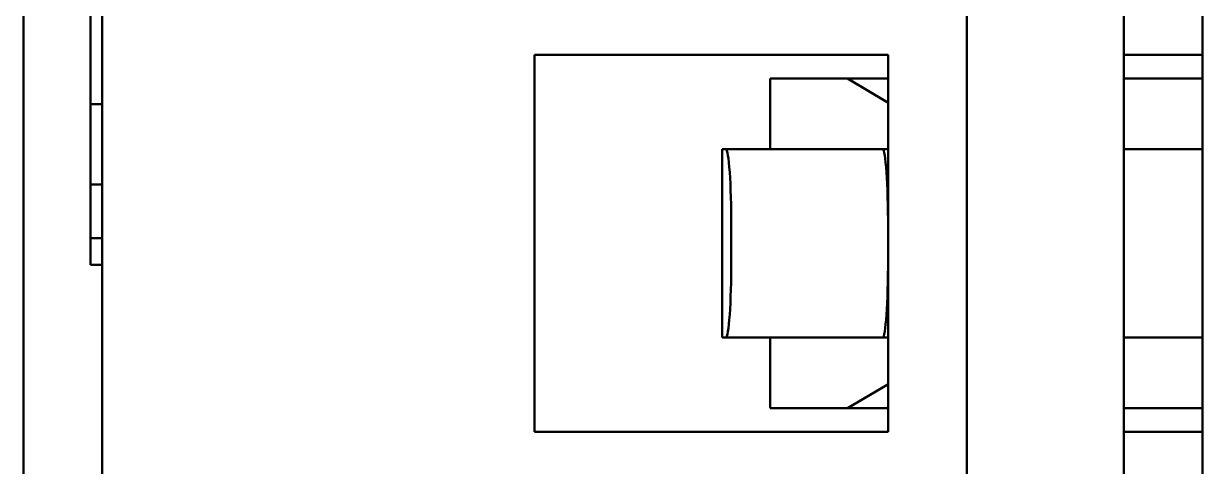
# Model space of a CAD drawing. Header units: millimetres. Extents: x 3137 to 5094, y 789 to 1822.
# Drawn here: x 3384.642 to 3386.142, y 1378.397 to 1378.961 of the extents above; entities that cross this region are included whole.
import ezdxf

# ---------------------------------------------------------------- set-up
doc = ezdxf.new("R2010")
doc.units = ezdxf.units.MM
doc.header["$LTSCALE"] = 1.8
doc.layers.add('외형선(ISO)', color=7, linetype='Continuous', lineweight=50)

msp = doc.modelspace()

# ---------------------------------------------------------------- linework, layer by layer
at = {"layer": '외형선(ISO)'}
for p, q in [((3384.7416, 1377.911), (3384.7416, 1383.8454)), ((3385.8416, 1375.3807), (3385.8416, 1383.2538)), ((3386.0416, 1375.3807), (3386.0416, 1383.1037)), ((3386.1416, 1340.3388), (3386.1416, 1383.0226)), ((3384.6416, 1379.3371), (3384.6416, 1375.9344)), ((3384.7266, 1379.0284), (3384.7266, 1378.858)), ((3385.7416, 1378.9207), (3385.2916, 1378.9207)), ((3385.2916, 1378.4407), (3385.2916, 1378.9207)), ((3385.7416, 1378.9207), (3385.7416, 1378.4407)), ((3386.0416, 1378.9207), (3386.1416, 1378.9207)), ((3385.5916, 1378.8907), (3385.5946, 1378.8907)), ((3385.5916, 1378.8007), (3385.5916, 1378.8907)), ((3385.6901, 1378.8907), (3385.5946, 1378.8907)), ((3385.6901, 1378.8907), (3385.7405, 1378.8607)), ((3385.7416, 1378.8907), (3385.6901, 1378.8907)), ((3386.133, 1378.8907), (3386.0416, 1378.8907)), ((3386.1416, 1378.8907), (3386.133, 1378.8907)), ((3385.7405, 1378.8607), (3385.7416, 1378.8589)), ((3385.7405, 1378.8607), (3385.7416, 1378.8607)), ((3384.7416, 1378.858), (3384.7266, 1378.858)), ((3384.7266, 1378.858), (3384.7266, 1378.7557)), ((3385.5303, 1378.8007), (3385.5311, 1378.8007)), ((3385.5303, 1378.5607), (3385.5303, 1378.8007)), ((3385.5351, 1378.8007), (3385.5311, 1378.8007)), ((3385.7346, 1378.8007), (3385.5351, 1378.8007)), ((3385.7416, 1378.8007), (3385.7346, 1378.8007)), ((3386.1416, 1378.8007), (3386.0416, 1378.8007)), ((3384.7416, 1378.7557), (3384.7266, 1378.7557)), ((3384.7266, 1378.7557), (3384.7266, 1378.6875)), ((3385.5421, 1378.6607), (3385.5421, 1378.7007)), ((3384.7416, 1378.6875), (3384.7266, 1378.6875)), ((3384.7266, 1378.6875), (3384.7266, 1378.6534)), ((3384.7416, 1378.6534), (3384.7266, 1378.6534)), ((3385.5311, 1378.5607), (3385.5303, 1378.5607)), ((3385.5311, 1378.5607), (3385.5351, 1378.5607)), ((3385.5351, 1378.5607), (3385.7346, 1378.5607)), ((3385.5916, 1378.4707), (3385.5916, 1378.5607)), ((3385.7346, 1378.5607), (3385.7416, 1378.5607)), ((3386.0416, 1378.5607), (3386.1416, 1378.5607)), ((3385.7405, 1378.5007), (3385.6901, 1378.4707)), ((3385.7416, 1378.5025), (3385.7405, 1378.5007)), ((3385.7405, 1378.5007), (3385.7416, 1378.5007)), ((3385.5945, 1378.4707), (3385.5916, 1378.4707)), ((3385.5945, 1378.4707), (3385.6901, 1378.4707)), ((3385.6901, 1378.4707), (3385.7416, 1378.4707)), ((3386.0416, 1378.4707), (3386.133, 1378.4707)), ((3386.133, 1378.4707), (3386.1416, 1378.4707)), ((3385.7416, 1378.4407), (3385.2916, 1378.4407)), ((3386.0416, 1378.4407), (3386.1416, 1378.4407))]:
    msp.add_line(p, q, dxfattribs=at)
for centre, major_axis, start_param, end_param in [((3385.5351, 1378.7007), (0, 0.1), 4.712389, 6.283185), ((3385.7346, 1378.7007), (0, 0.1), 4.712389, 6.283185), ((3385.5351, 1378.6607), (0, -0.1), 0, 1.570796), ((3385.7346, 1378.6607), (0, -0.1), 0, 1.570796)]:
    msp.add_ellipse(centre, major_axis=major_axis, ratio=0.069756, start_param=start_param, end_param=end_param, dxfattribs=at)

doc.saveas('drawing.dxf')
